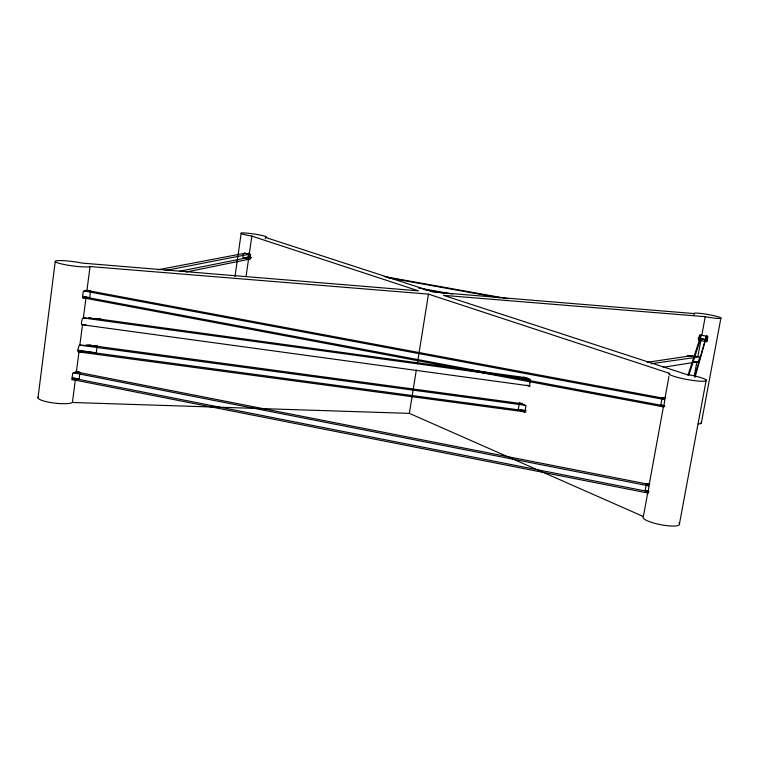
<?xml version="1.0" encoding="UTF-8"?>
<svg xmlns="http://www.w3.org/2000/svg" width="759" height="759" viewBox="0 0 759 759"><rect width="100%" height="100%" fill="white"/><g stroke="black" fill="none" stroke-linecap="round" stroke-linejoin="round"><path stroke-width="1.14" d="M37.978 397.934L55.236 261.57M38.235 397.128A17.647 3.501 6.6 0 0 51.621 402.697A17.647 3.501 6.6 0 0 72.409 402.488L75.464 378.931L79.107 379.083L79.98 372.346L75.426 371.455M75.464 378.931A17.685 3.273 6.8 0 1 72.949 379.671L71.839 379.813L72.722 373.039L73.832 372.897A17.694 3.207 6.9 0 0 76.346 372.185L78.974 351.891L96.289 352.774L97.171 346.028L94.837 345.715M88.281 290.412L90.577 290.839L89.695 297.68L86.042 297.424L83.386 317.917L100.719 318.998L98.385 318.676M86.042 297.424A17.808 2.476 7.4 0 1 83.547 297.889L82.437 297.945L83.329 291.077L84.429 291.02A17.818 2.41 7.4 0 0 86.924 290.574L90.046 266.551L428.456 294.122L669.514 373.352A18.89 2.495 10.3 0 0 685.975 379.31A18.89 2.495 10.3 0 0 706.344 380.42A18.89 2.495 10.3 0 0 685.889 374.244L443.474 295.346L705.244 316.683A13.681 1.309 10 0 0 721.012 318.239A13.681 1.309 10 0 0 707.435 314.435A13.681 1.309 10 0 0 694.181 313.581L433.37 292.063L265.47 237.415A12.941 1.195 8.5 0 0 258.145 234.683A12.941 1.195 8.5 0 0 241.457 233.051A12.941 1.195 8.5 0 0 251.855 236.087L418.427 290.83L82.029 263.079A17.855 2.173 7.6 0 0 56.916 260.707A17.855 2.173 7.6 0 0 66.858 265.014A17.855 2.173 7.6 0 0 90.046 266.551M235.015 276.447L241.191 233.127M244.322 258.278C241.884 258.648 243.003 251.96 244.834 253.145M243.269 258.06L248.07 257.102L248.648 253.06M246.039 276.551L248.554 259.066A12.912 1.366 8.4 0 1 244.398 258.297M248.554 259.066L249.891 259.54L250.631 254.436L249.284 253.961L251.855 236.087M179.361 271.295L248.905 257.396L249.341 254.369M265.308 238.535L265.47 237.415M678.954 522.942A18.652 4.032 11.1 0 1 661.82 524.924A18.652 4.032 11.1 0 1 643.376 516.528L409.376 413.37L416.312 370.012M417.336 363.637L428.456 294.122M519.346 403.048L525.996 405.667L524.886 412.165L518.245 409.509L519.346 403.048L522.59 403.484M665.482 398.342L662.133 397.716L660.823 404.917L663.575 405.894L649.192 484.631A18.7 3.691 10.9 0 0 648.983 485.874L648.034 493.454L647.674 492.999A18.69 3.767 11 0 1 647.901 491.737L645.197 490.599L646.497 483.511L649.808 484.157M643.376 516.528L647.901 491.737M663.575 405.894A18.833 2.846 10.5 0 0 663.404 406.843L663.783 407.213L664.732 399.604A18.852 2.77 10.4 0 1 664.893 398.674L668.935 376.53M669.22 374.937L669.514 373.352M693.973 314.738L694.181 313.581M698.593 340.459L699.58 335.146L701.8 335.307A13.653 1.452 10.1 0 0 706.43 336.123L707.796 336.332L706.809 341.645L705.443 341.436A13.653 1.49 10.1 0 1 700.823 340.62L698.593 340.459L699.779 335.004M688.925 375.041L700.396 339.33L701.174 335.108M694.343 375.677L696.904 361.806L694.276 361.654M700.823 340.62L697.882 356.521L687.237 355.848L689.371 355.535M701.8 335.307L705.244 316.683M694.997 377.394L706.724 335.516M706.809 341.645L707.711 337.717M679.485 523.663L706.193 380.069M701.401 422.754L720.927 317.926M694.817 375.696L706.43 336.123M687.882 375.525L700.984 335.25M186.316 271.997L249.047 259.236M165.045 270.555L249.777 254.132M158.1 269.749L245.129 253.202A12.922 1.328 8.5 0 0 249.284 253.961M663.252 367.299L699.343 361.521M651.402 363.713L699.551 356.844L698.574 362.128L697.189 361.863M647.247 362.318L692.663 355.516M72.409 402.488L409.376 413.37M76.346 372.185L79.98 372.346M97.171 346.028L79.856 345.117L82.494 324.729L85.947 324.937M86.924 290.574L90.577 290.839M77.608 350.26L96.289 352.774M518.245 409.509L525.826 410.534M77.484 350.544L525.845 410.828M525.949 412.014L78.87 351.948C77.238 353.438 78.168 345.459 79.752 345.165L524.886 405.23M88.993 344.928L91.336 345.241M86.554 344.89L522.619 403.779M88.907 317.651L91.26 317.974M94.771 318.457L527.021 377.83M529.317 379.187L83.281 317.955C81.934 317.86 80.445 326.19 82.399 324.767L530.38 385.999M384.215 276.513L507.904 298.723M388.105 277.785L499.991 297.879M248.07 257.102L251.343 257.69M698.375 338.21L707.322 339.823M248.905 257.396L251.125 257.794M418.408 287.927L452.231 294.018M699.172 338.505L705.936 339.728M423.408 289.416L445.542 293.41M698.119 338.922L700.396 339.33M85.976 290.251L663.869 398.323M84.429 291.02L664.732 399.604M82.807 296.389L89.695 297.68M660.823 404.917L664.163 405.543M82.797 296.655L664.789 405.951M83.547 297.889L663.423 406.871M75.407 371.796L648.195 484.214M73.832 372.897L648.992 485.893M72.285 377.735L79.107 379.083M645.197 490.599L648.518 491.253M72.257 378.096L649.116 491.747M72.949 379.671L647.674 492.999M662.133 397.716L664.893 398.674M523.738 377.119L530.437 379.595L529.327 386.122L526.812 385.183M646.497 483.511L649.192 484.631M700.955 422.336A13.548 2.125 10.6 0 1 698.147 423.873"/></g></svg>
